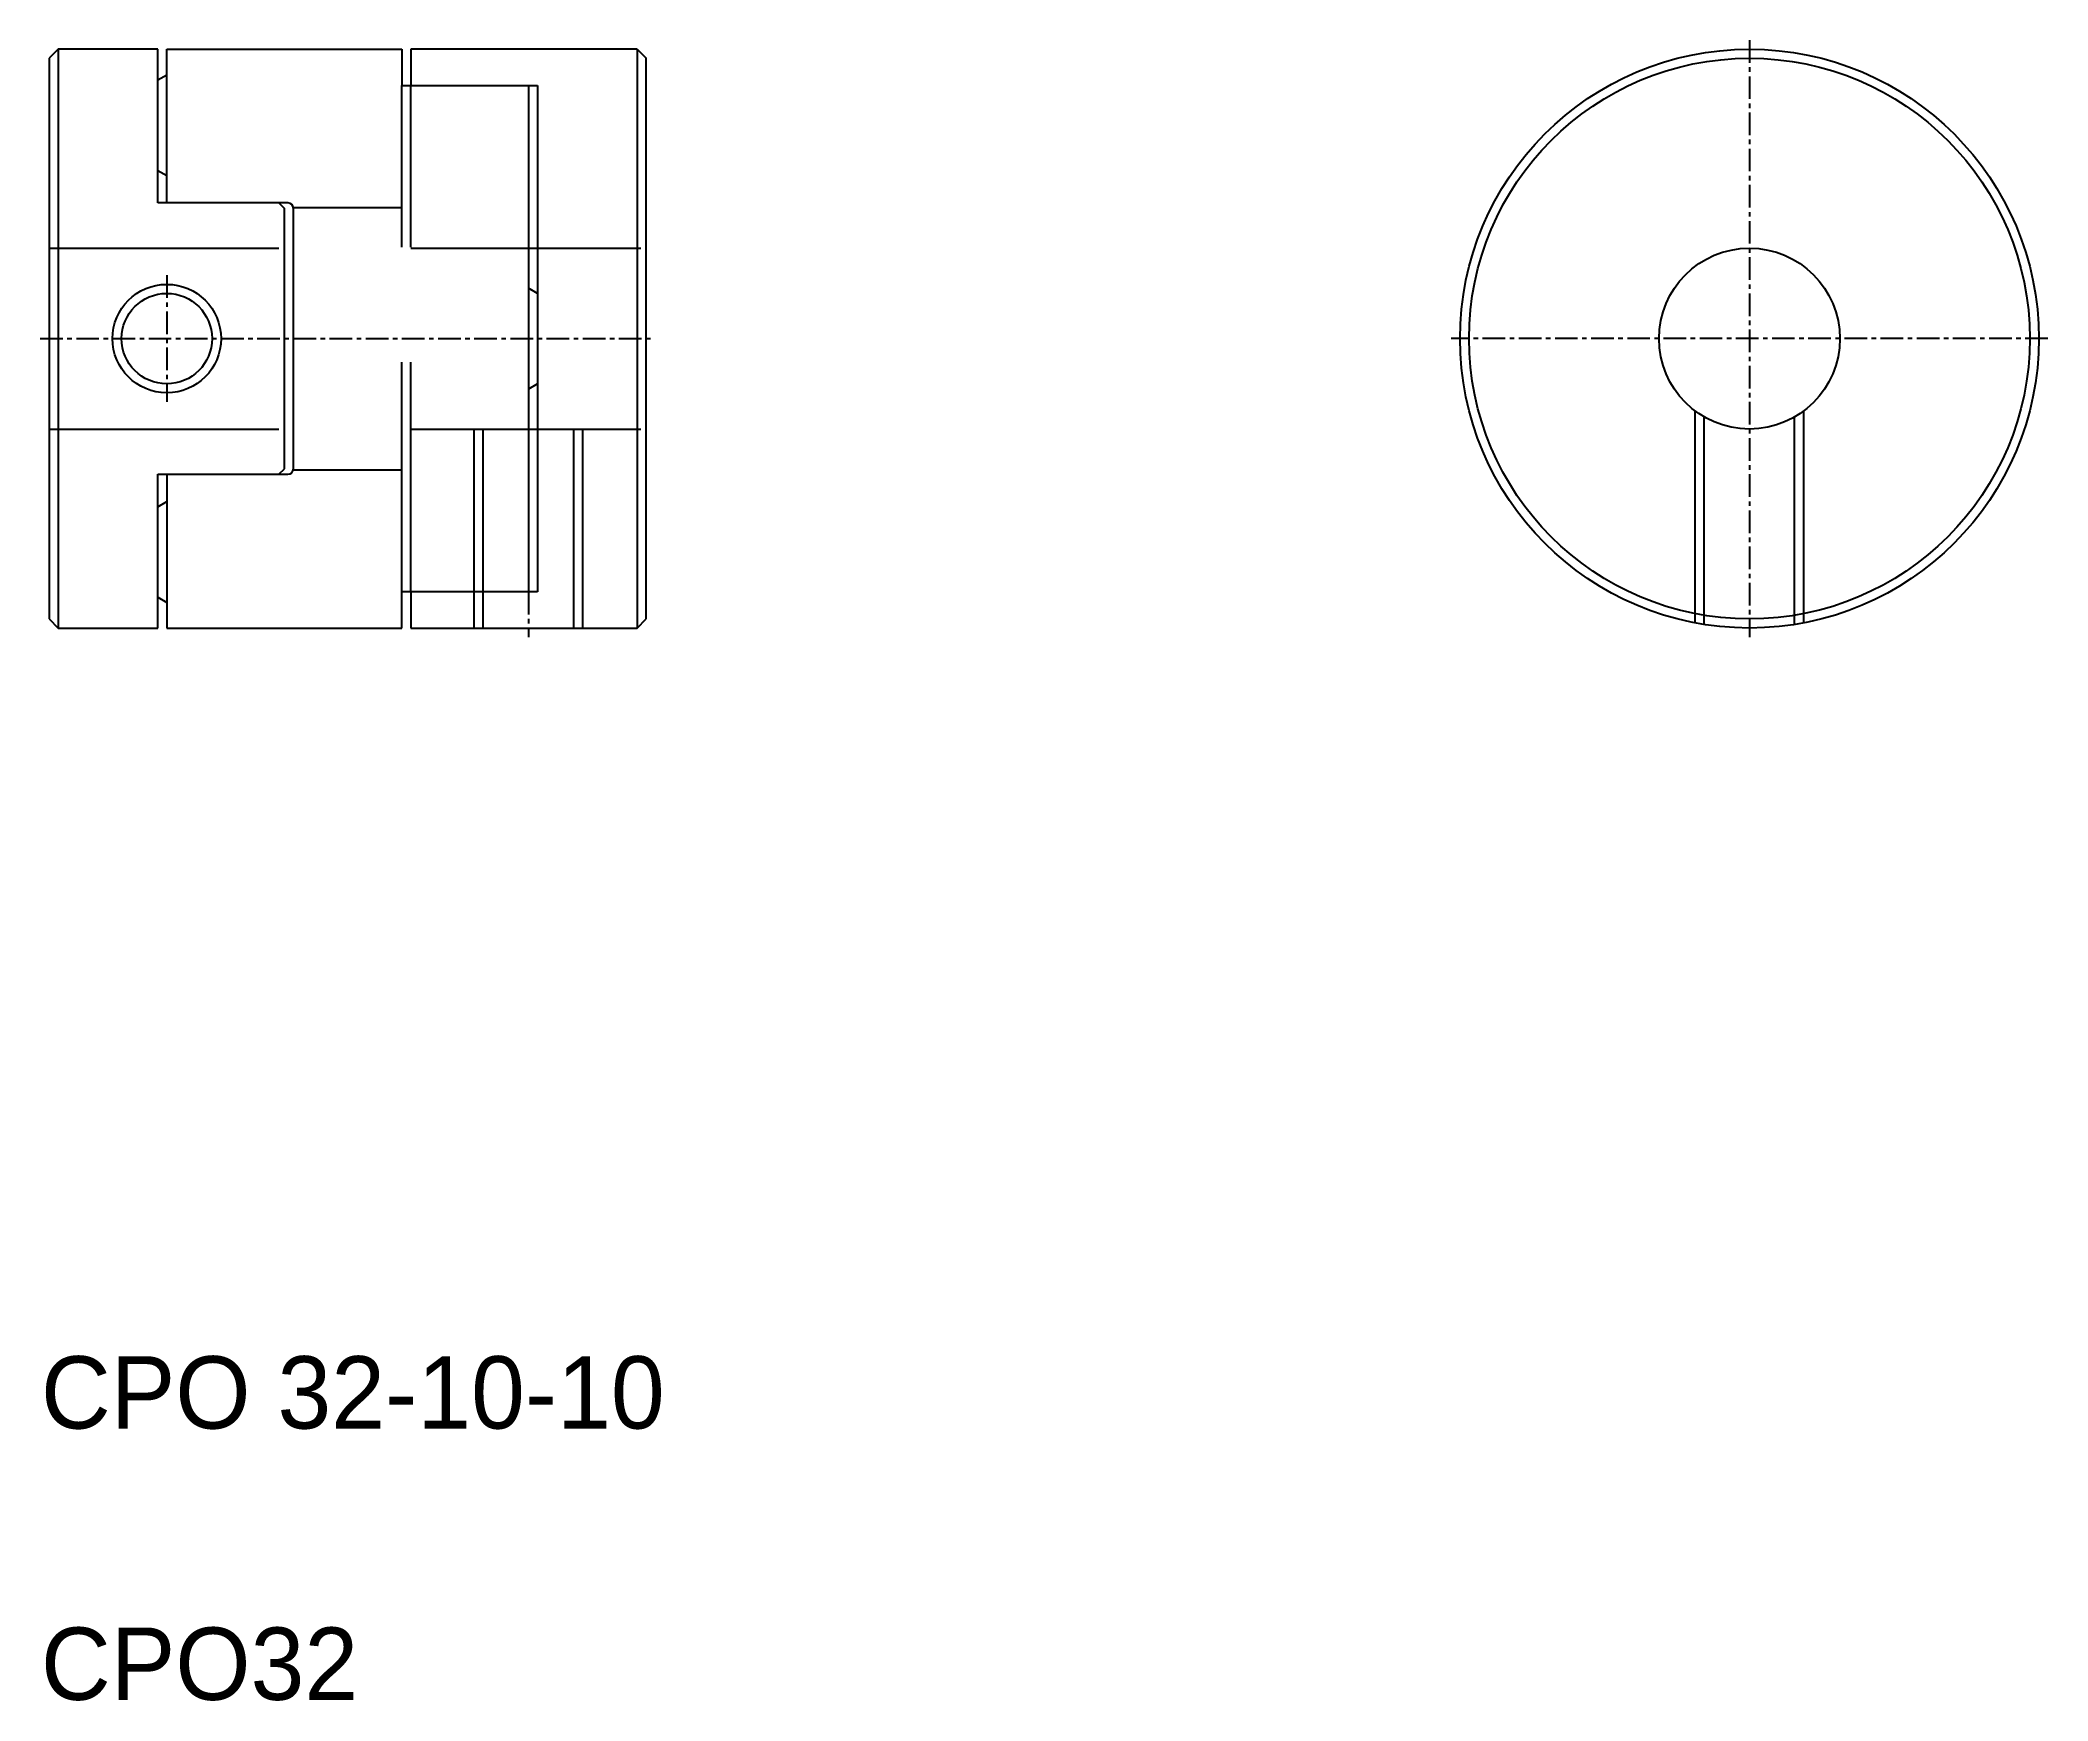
# Model space of a CAD drawing. Extents: x 175 to 286, y 104 to 195.
import ezdxf

# ---------------------------------------------------------------- set-up
doc = ezdxf.new("R2010")
doc.units = 0
doc.linetypes.add('CENTER', pattern=[2, 1.25, -0.25, 0.25, -0.25])
doc.linetypes.add('DASHED', pattern=[19.05, 12.7, -6.35])
doc.layers.get('0').update_dxf_attribs({"linetype": 'CONTINUOUS'})
doc.layers.add('CENTER', color=1, linetype='CENTER')

msp = doc.modelspace()

# ---------------------------------------------------------------- linework, layer by layer
for p, q in [((176.14, 194.93), (175.64, 194.43)), ((175.64, 194.43), (175.64, 163.43)), ((176.14, 194.93), (176.14, 162.93)), ((181.64, 194.93), (176.14, 194.93)), ((181.64, 186.43), (181.64, 194.93)), ((182.14, 194.93), (195.14, 194.93)), ((182.14, 186.43), (182.14, 194.93)), ((195.14, 194.93), (195.14, 192.93)), ((195.64, 194.93), (195.64, 192.93)), ((208.14, 194.93), (195.64, 194.93)), ((208.14, 194.93), (208.14, 162.93)), ((208.14, 194.93), (208.64, 194.43)), ((208.64, 163.43), (208.64, 194.43)), ((181.64, 193.23), (182.14, 193.52)), ((195.14, 192.93), (202.64, 192.93)), ((202.14, 192.93), (202.14, 164.93)), ((202.64, 192.93), (202.64, 164.93)), ((181.64, 188.23), (182.14, 187.94)), ((188.84, 186.43), (181.64, 186.43)), ((188.34, 186.43), (188.64, 186.13)), ((188.64, 171.73), (188.64, 186.13)), ((189.14, 171.73), (189.14, 186.13)), ((202.64, 181.43), (202.14, 181.72)), ((195.64, 178.93), (195.64, 178.93)), ((202.64, 176.43), (202.14, 176.14)), ((181.64, 162.93), (181.64, 171.43)), ((181.64, 171.43), (188.84, 171.43)), ((182.14, 171.43), (182.14, 162.93)), ((188.34, 171.43), (188.64, 171.73)), ((195.64, 171.93), (195.64, 171.93)), ((181.64, 169.63), (182.14, 169.92)), ((181.64, 164.63), (182.14, 164.34)), ((202.64, 164.93), (195.14, 164.93)), ((195.14, 162.93), (195.14, 164.93)), ((195.64, 164.93), (195.64, 162.93)), ((175.64, 163.43), (176.14, 162.93)), ((208.14, 162.93), (208.64, 163.43)), ((176.14, 162.93), (181.64, 162.93)), ((182.14, 162.93), (195.14, 162.93)), ((195.64, 162.93), (208.14, 162.93))]:
    msp.add_line(p, q)
at = {"color": 3, "linetype": 'DASHED'}
for p, q in [((195.14, 164.93), (195.14, 192.93)), ((195.64, 164.93), (195.64, 192.93)), ((189.14, 186.18), (195.14, 186.18)), ((175.64, 183.93), (188.64, 183.93)), ((195.64, 183.93), (208.64, 183.93)), ((266.64, 163.21), (266.64, 174.93)), ((267.14, 163.13), (267.14, 174.6)), ((272.14, 163.13), (272.14, 174.6)), ((272.64, 163.21), (272.64, 174.93)), ((175.64, 173.93), (188.64, 173.93)), ((195.64, 173.93), (208.64, 173.93)), ((199.14, 162.93), (199.14, 173.93)), ((199.64, 162.93), (199.64, 173.93)), ((204.64, 162.93), (204.64, 173.93)), ((205.14, 162.93), (205.14, 173.93)), ((189.14, 171.68), (195.14, 171.68))]:
    msp.add_line(p, q, dxfattribs=at)
for centre, radius in [((269.64, 178.93), 16), ((269.64, 178.93), 15.5), ((269.64, 178.93), 5), ((182.14, 178.93), 2.5)]:
    msp.add_circle(centre, radius)
at = {"color": 3, "linetype": 'CONTINUOUS'}
msp.add_circle((182.14, 178.93), 3, dxfattribs=at)
for centre, start, end in [((188.84, 186.13), 0, 90), ((188.84, 171.73), 270, 0)]:
    msp.add_arc(centre, 0.3, start, end)
at = {"layer": 'CENTER', "color": 1, "linetype": 'CENTER'}
for p, q in [((269.64, 195.43), (269.64, 162.43)), ((182.14, 182.43), (182.14, 175.43)), ((175.14, 178.93), (209.14, 178.93)), ((286.14, 178.93), (253.14, 178.93)), ((202.14, 174.93), (202.14, 162.43))]:
    msp.add_line(p, q, dxfattribs=at)

# ---------------------------------------------------------------- texts
for s, p in [('CPO 32-10-10', (175.18, 118.67)), ('CPO32', (175.18, 103.67))]:
    msp.add_text(s, height=4).set_placement(p)

doc.saveas('drawing.dxf')
